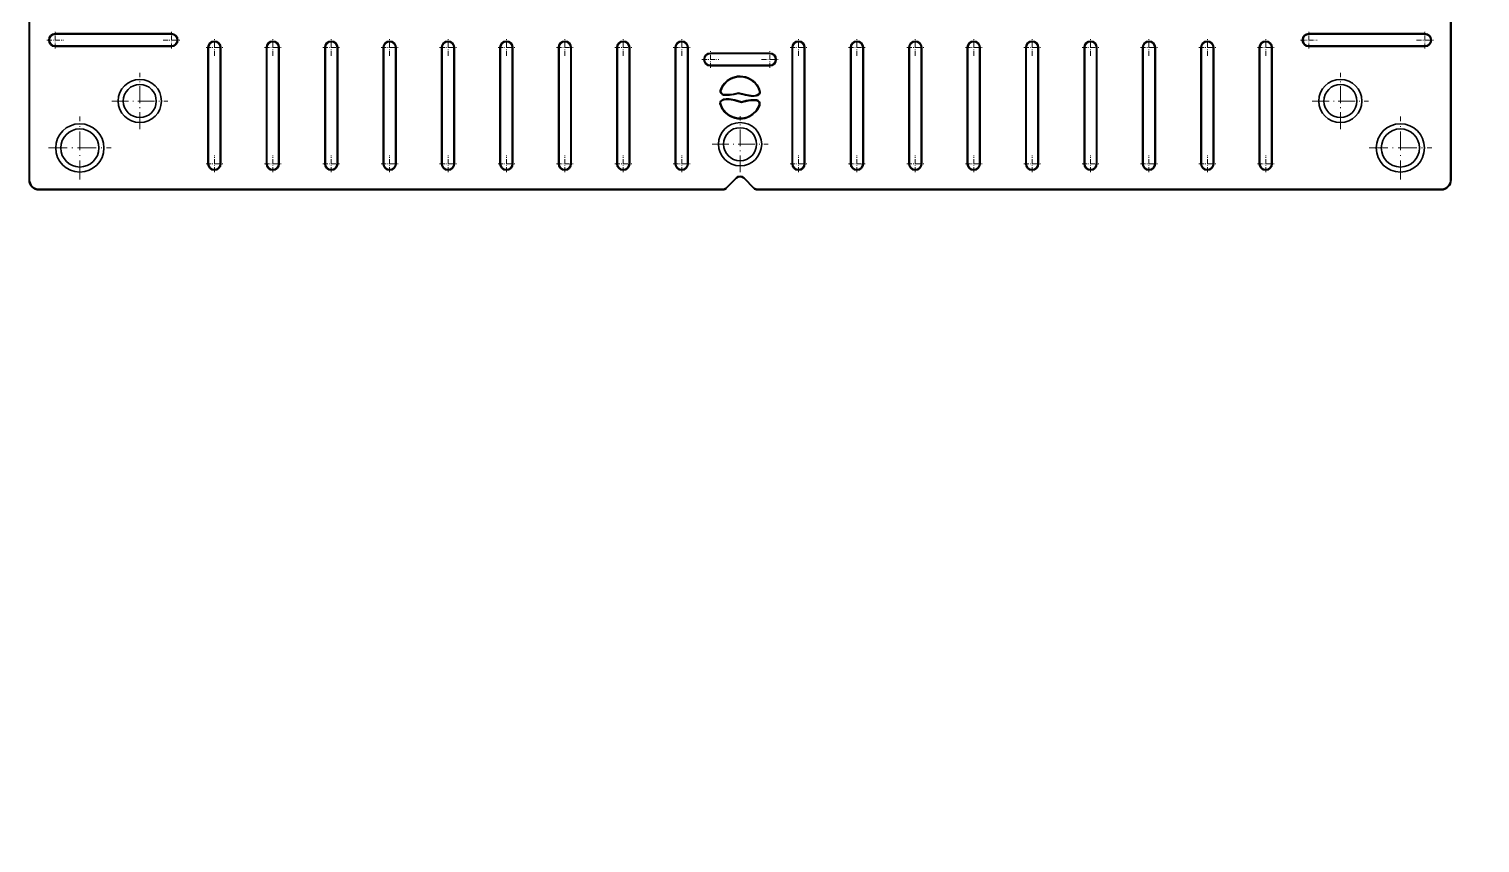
# Model space of a CAD drawing. Header units: inches. Extents: x 258415 to 640093, y 441672 to 945769.
# Drawn here: x 320834.7 to 321120.4, y 468518.9 to 468679.1 of the extents above; entities that cross this region are included whole.
import ezdxf

# ---------------------------------------------------------------- set-up
doc = ezdxf.new("R2010")
doc.units = ezdxf.units.IN
doc.header["$MEASUREMENT"] = 0
doc.linetypes.add('DASHDOT', pattern=[18.5, 12, -3, 0.5, -3])
doc.layers.add('A-DIMESNION-1', color=7, linetype='Continuous')
doc.layers.add('CQ Lighting', color=5, linetype='Continuous', lineweight=0)
doc.layers.add('CQ lighting plan', color=7, linetype='Continuous', lineweight=0)
doc.styles.get("Standard").update_dxf_attribs({"font": 'arial.ttf'})
doc.dimstyles.new('CQ Anno', dxfattribs={"dimscale": 40, "dimtxt": 2.2, "dimasz": 0.75, "dimexe": 1, "dimexo": 0.5, "dimgap": 0.5, "dimtad": 1, "dimrnd": 1, "dimdsep": 46, "dimtxsty": 'Standard', "dimblk": 'x-04-bw-gf-dim-50$0$DIM12', "dimcen": 0.0025, "dimdle": 0.5, "dimclrd": 8, "dimclre": 8, "dimclrt": 2, "dimazin": 2, "dimtfac": 1, "dimtix": 1, "dimtmove": 1, "dimatfit": 0, "dimfxl": 50, "dimtolj": 1, "dimtzin": 0, "dimlwd": -1, "dimarcsym": 1})

# ---------------------------------------------------------------- blocks, each defined once
blk = doc.blocks.new('T.HC0E0.HQ12 top')
at = {"layer": 'CQ Lighting', "color": 1, "lineweight": 35}
for p, q in [((441352.04, 519356.81), (441486.63, 519356.81)), ((441352.04, 519356.69), (441486.63, 519356.69)), ((441493.45, 519356.81), (441628.04, 519356.81)), ((441493.45, 519356.69), (441628.04, 519356.69)), ((441350.04, 519250.23), (441350.04, 519354.81)), ((441350.16, 519250.23), (441350.16, 519354.81)), ((441629.92, 519354.81), (441629.92, 519250.23)), ((441630.04, 519354.81), (441630.04, 519250.23)), ((441385.27, 519328.78), (441385.27, 519351.66)), ((441385.39, 519328.78), (441385.39, 519351.66)), ((441387.69, 519328.78), (441387.69, 519351.66)), ((441387.81, 519328.78), (441387.81, 519351.66)), ((441396.77, 519328.78), (441396.77, 519351.66)), ((441396.89, 519328.78), (441396.89, 519351.66)), ((441399.19, 519328.78), (441399.19, 519351.66)), ((441399.31, 519328.78), (441399.31, 519351.66)), ((441408.27, 519328.78), (441408.27, 519351.66)), ((441408.39, 519328.78), (441408.39, 519351.66)), ((441410.69, 519328.78), (441410.69, 519351.66)), ((441410.81, 519328.78), (441410.81, 519351.66)), ((441419.77, 519328.78), (441419.77, 519351.66)), ((441419.89, 519328.78), (441419.89, 519351.66)), ((441422.19, 519328.78), (441422.19, 519351.66)), ((441422.31, 519328.78), (441422.31, 519351.66)), ((441431.27, 519328.78), (441431.27, 519351.66)), ((441431.39, 519328.78), (441431.39, 519351.66)), ((441433.69, 519328.78), (441433.69, 519351.66)), ((441433.81, 519328.78), (441433.81, 519351.66)), ((441442.77, 519328.78), (441442.77, 519351.66)), ((441442.89, 519328.78), (441442.89, 519351.66)), ((441445.19, 519328.78), (441445.19, 519351.66)), ((441445.31, 519328.78), (441445.31, 519351.66)), ((441454.27, 519328.78), (441454.27, 519351.66)), ((441454.39, 519328.78), (441454.39, 519351.66)), ((441456.69, 519328.78), (441456.69, 519351.66)), ((441456.81, 519328.78), (441456.81, 519351.66)), ((441465.77, 519328.78), (441465.77, 519351.66)), ((441465.89, 519328.78), (441465.89, 519351.66)), ((441468.19, 519328.78), (441468.19, 519351.66)), ((441468.31, 519328.78), (441468.31, 519351.66)), ((441477.27, 519328.78), (441477.27, 519351.66)), ((441477.39, 519328.78), (441477.39, 519351.66)), ((441479.69, 519328.78), (441479.69, 519351.66)), ((441479.81, 519328.78), (441479.81, 519351.66)), ((441500.27, 519328.78), (441500.27, 519351.66)), ((441500.39, 519328.78), (441500.39, 519351.66)), ((441502.69, 519328.78), (441502.69, 519351.66)), ((441502.81, 519328.78), (441502.81, 519351.66)), ((441511.77, 519328.78), (441511.77, 519351.66)), ((441511.89, 519328.78), (441511.89, 519351.66)), ((441514.19, 519328.78), (441514.19, 519351.66)), ((441514.31, 519328.78), (441514.31, 519351.66)), ((441523.27, 519328.78), (441523.27, 519351.66)), ((441523.39, 519328.78), (441523.39, 519351.66)), ((441525.69, 519328.78), (441525.69, 519351.66)), ((441525.81, 519328.78), (441525.81, 519351.66)), ((441534.77, 519328.78), (441534.77, 519351.66)), ((441534.89, 519328.78), (441534.89, 519351.66)), ((441537.19, 519328.78), (441537.19, 519351.66)), ((441537.31, 519328.78), (441537.31, 519351.66)), ((441546.27, 519328.78), (441546.27, 519351.66)), ((441546.39, 519328.78), (441546.39, 519351.66)), ((441548.69, 519328.78), (441548.69, 519351.66)), ((441548.81, 519328.78), (441548.81, 519351.66)), ((441557.77, 519328.78), (441557.77, 519351.66)), ((441557.89, 519328.78), (441557.89, 519351.66)), ((441560.19, 519328.78), (441560.19, 519351.66)), ((441560.31, 519328.78), (441560.31, 519351.66)), ((441569.27, 519328.78), (441569.27, 519351.66)), ((441569.39, 519328.78), (441569.39, 519351.66)), ((441571.69, 519328.78), (441571.69, 519351.66)), ((441571.81, 519328.78), (441571.81, 519351.66)), ((441580.77, 519328.78), (441580.77, 519351.66)), ((441580.89, 519328.78), (441580.89, 519351.66)), ((441583.19, 519328.78), (441583.19, 519351.66)), ((441583.31, 519328.78), (441583.31, 519351.66)), ((441592.27, 519328.78), (441592.27, 519351.66)), ((441592.39, 519328.78), (441592.39, 519351.66)), ((441594.69, 519328.78), (441594.69, 519351.66)), ((441594.81, 519328.78), (441594.81, 519351.66)), ((441355.19, 519328.59), (441378.08, 519328.59)), ((441355.19, 519328.46), (441378.08, 519328.46)), ((441602, 519328.59), (441624.89, 519328.59)), ((441602, 519328.46), (441624.89, 519328.46)), ((441355.19, 519326.16), (441378.08, 519326.16)), ((441355.19, 519326.04), (441378.08, 519326.04)), ((441602, 519326.16), (441624.89, 519326.16)), ((441602, 519326.04), (441624.89, 519326.04))]:
    blk.add_line(p, q, dxfattribs=at)
at = {"layer": 'CQ Lighting', "color": 1, "lineweight": 13, "ltscale": 0.00307}
for p, q in [((441352.04, 519356.69), (441352.04, 519356.81)), ((441486.63, 519356.69), (441486.63, 519356.81)), ((441493.45, 519356.69), (441493.45, 519356.81)), ((441628.04, 519356.69), (441628.04, 519356.81)), ((441350.16, 519354.81), (441350.04, 519354.81)), ((441454.27, 519351.66), (441454.39, 519351.66)), ((441456.81, 519351.66), (441456.69, 519351.66)), ((441465.77, 519351.66), (441465.89, 519351.66)), ((441468.31, 519351.66), (441468.19, 519351.66)), ((441477.27, 519351.66), (441477.39, 519351.66)), ((441479.81, 519351.66), (441479.69, 519351.66)), ((441500.27, 519351.66), (441500.39, 519351.66)), ((441502.81, 519351.66), (441502.69, 519351.66)), ((441511.77, 519351.66), (441511.89, 519351.66)), ((441514.31, 519351.66), (441514.19, 519351.66)), ((441523.27, 519351.66), (441523.39, 519351.66)), ((441525.81, 519351.66), (441525.69, 519351.66)), ((441534.77, 519351.66), (441534.89, 519351.66)), ((441537.31, 519351.66), (441537.19, 519351.66)), ((441546.27, 519351.66), (441546.39, 519351.66)), ((441548.81, 519351.66), (441548.69, 519351.66)), ((441557.77, 519351.66), (441557.89, 519351.66)), ((441560.31, 519351.66), (441560.19, 519351.66)), ((441569.27, 519351.66), (441569.39, 519351.66)), ((441571.81, 519351.66), (441571.69, 519351.66)), ((441580.77, 519351.66), (441580.89, 519351.66)), ((441583.31, 519351.66), (441583.19, 519351.66)), ((441592.27, 519351.66), (441592.39, 519351.66)), ((441594.81, 519351.66), (441594.69, 519351.66)), ((441490.03, 519342.83), (441490.03, 519342.71)), ((441486.18, 519340.14), (441486.3, 519340.1)), ((441493.87, 519339.31), (441493.78, 519339.4)), ((441494, 519339.77), (441493.88, 519339.75)), ((441486.21, 519337.95), (441486.3, 519337.86)), ((441486.8, 519339.1), (441486.82, 519339.22)), ((441487.03, 519339.08), (441487.04, 519339.2)), ((441493.05, 519338.18), (441493.04, 519338.06)), ((441493.28, 519338.16), (441493.26, 519338.04)), ((441493.9, 519337.12), (441493.78, 519337.16)), ((441490.04, 519334.43), (441490.04, 519334.55)), ((441484.19, 519332.4), (441484.19, 519332.28)), ((441495.89, 519332.4), (441495.89, 519332.28)), ((441454.27, 519328.78), (441454.39, 519328.78)), ((441456.81, 519328.78), (441456.69, 519328.78)), ((441465.77, 519328.78), (441465.89, 519328.78)), ((441468.31, 519328.78), (441468.19, 519328.78)), ((441477.27, 519328.78), (441477.39, 519328.78)), ((441479.81, 519328.78), (441479.69, 519328.78)), ((441484.19, 519329.86), (441484.19, 519329.98)), ((441495.89, 519329.86), (441495.89, 519329.98)), ((441500.27, 519328.78), (441500.39, 519328.78)), ((441502.81, 519328.78), (441502.69, 519328.78)), ((441511.77, 519328.78), (441511.89, 519328.78)), ((441514.31, 519328.78), (441514.19, 519328.78)), ((441523.27, 519328.78), (441523.39, 519328.78)), ((441525.81, 519328.78), (441525.69, 519328.78)), ((441534.77, 519328.78), (441534.89, 519328.78)), ((441537.31, 519328.78), (441537.19, 519328.78)), ((441546.27, 519328.78), (441546.39, 519328.78)), ((441548.81, 519328.78), (441548.69, 519328.78)), ((441557.77, 519328.78), (441557.89, 519328.78)), ((441560.31, 519328.78), (441560.19, 519328.78)), ((441569.27, 519328.78), (441569.39, 519328.78)), ((441571.81, 519328.78), (441571.69, 519328.78)), ((441580.77, 519328.78), (441580.89, 519328.78)), ((441583.31, 519328.78), (441583.19, 519328.78)), ((441592.27, 519328.78), (441592.39, 519328.78)), ((441594.81, 519328.78), (441594.69, 519328.78))]:
    blk.add_line(p, q, dxfattribs=at)
at = {"layer": 'CQ Lighting', "color": 1, "lineweight": 13, "ltscale": 0.003069}
for p, q in [((441487.25, 519356.44), (441487.33, 519356.52)), ((441492.83, 519356.44), (441492.75, 519356.52)), ((441489.25, 519354.44), (441489.33, 519354.52)), ((441490.83, 519354.44), (441490.75, 519354.52)), ((441629.92, 519354.81), (441630.04, 519354.81)), ((441385.27, 519351.66), (441385.39, 519351.66)), ((441387.81, 519351.66), (441387.69, 519351.66)), ((441396.77, 519351.66), (441396.89, 519351.66)), ((441399.31, 519351.66), (441399.19, 519351.66)), ((441408.27, 519351.66), (441408.39, 519351.66)), ((441410.81, 519351.66), (441410.69, 519351.66)), ((441419.77, 519351.66), (441419.89, 519351.66)), ((441422.31, 519351.66), (441422.19, 519351.66)), ((441431.27, 519351.66), (441431.39, 519351.66)), ((441433.81, 519351.66), (441433.69, 519351.66)), ((441442.77, 519351.66), (441442.89, 519351.66)), ((441445.31, 519351.66), (441445.19, 519351.66)), ((441486.08, 519337.49), (441486.2, 519337.51)), ((441486.79, 519338.29), (441486.83, 519338.17)), ((441493.28, 519338.97), (441493.25, 519339.09)), ((441355.19, 519328.59), (441355.19, 519328.46)), ((441378.08, 519328.59), (441378.08, 519328.46)), ((441385.27, 519328.78), (441385.39, 519328.78)), ((441387.81, 519328.78), (441387.69, 519328.78)), ((441396.77, 519328.78), (441396.89, 519328.78)), ((441399.31, 519328.78), (441399.19, 519328.78)), ((441408.27, 519328.78), (441408.39, 519328.78)), ((441410.81, 519328.78), (441410.69, 519328.78)), ((441419.77, 519328.78), (441419.89, 519328.78)), ((441422.31, 519328.78), (441422.19, 519328.78)), ((441431.27, 519328.78), (441431.39, 519328.78)), ((441433.81, 519328.78), (441433.69, 519328.78)), ((441442.77, 519328.78), (441442.89, 519328.78)), ((441445.31, 519328.78), (441445.19, 519328.78)), ((441602, 519328.59), (441602, 519328.46)), ((441624.89, 519328.59), (441624.89, 519328.46)), ((441355.19, 519326.04), (441355.19, 519326.16)), ((441378.08, 519326.04), (441378.08, 519326.16)), ((441602, 519326.04), (441602, 519326.16)), ((441624.89, 519326.04), (441624.89, 519326.16))]:
    blk.add_line(p, q, dxfattribs=at)
at = {"layer": 'CQ Lighting', "color": 1, "lineweight": 35, "ltscale": 0.070711}
for p, q in [((441487.33, 519356.52), (441489.33, 519354.52)), ((441492.75, 519356.52), (441490.75, 519354.52)), ((441487.25, 519356.44), (441489.25, 519354.44)), ((441492.83, 519356.44), (441490.83, 519354.44))]:
    blk.add_line(p, q, dxfattribs=at)
at = {"layer": 'CQ Lighting', "color": 1, "linetype": 'DASHDOT', "lineweight": 13, "ltscale": 0.308749}
for p, q in [((441360.04, 519354.73), (441360.04, 519342.38)), ((441620.04, 519354.73), (441620.04, 519342.38))]:
    blk.add_line(p, q, dxfattribs=at)
at = {"layer": 'CQ Lighting', "color": 1, "linetype": 'DASHDOT', "lineweight": 13, "ltscale": 0.082731}
for p, q in [((441388.19, 519351.66), (441384.88, 519351.66)), ((441399.69, 519351.66), (441396.38, 519351.66)), ((441411.19, 519351.66), (441407.88, 519351.66)), ((441422.69, 519351.66), (441419.38, 519351.66)), ((441434.19, 519351.66), (441430.88, 519351.66)), ((441445.69, 519351.66), (441442.38, 519351.66)), ((441457.19, 519351.66), (441453.88, 519351.66)), ((441468.69, 519351.66), (441465.38, 519351.66)), ((441480.19, 519351.66), (441476.88, 519351.66)), ((441503.19, 519351.66), (441499.88, 519351.66)), ((441514.69, 519351.66), (441511.38, 519351.66)), ((441526.19, 519351.66), (441522.88, 519351.66)), ((441537.69, 519351.66), (441534.38, 519351.66)), ((441549.19, 519351.66), (441545.88, 519351.66)), ((441560.69, 519351.66), (441557.38, 519351.66)), ((441572.19, 519351.66), (441568.88, 519351.66)), ((441583.69, 519351.66), (441580.38, 519351.66)), ((441485.84, 519331.13), (441482.53, 519331.13)), ((441497.54, 519331.13), (441494.23, 519331.13)), ((441388.19, 519328.78), (441384.88, 519328.78)), ((441399.69, 519328.78), (441396.38, 519328.78)), ((441411.19, 519328.78), (441407.88, 519328.78)), ((441422.69, 519328.78), (441419.38, 519328.78)), ((441434.19, 519328.78), (441430.88, 519328.78)), ((441445.69, 519328.78), (441442.38, 519328.78)), ((441457.19, 519328.78), (441453.88, 519328.78)), ((441468.69, 519328.78), (441465.38, 519328.78)), ((441480.19, 519328.78), (441476.88, 519328.78)), ((441503.19, 519328.78), (441499.88, 519328.78)), ((441514.69, 519328.78), (441511.38, 519328.78)), ((441526.19, 519328.78), (441522.88, 519328.78)), ((441537.69, 519328.78), (441534.38, 519328.78)), ((441549.19, 519328.78), (441545.88, 519328.78)), ((441560.69, 519328.78), (441557.38, 519328.78)), ((441572.19, 519328.78), (441568.88, 519328.78)), ((441583.69, 519328.78), (441580.38, 519328.78)), ((441356.84, 519327.31), (441353.53, 519327.31)), ((441379.73, 519327.31), (441376.42, 519327.31)), ((441603.66, 519327.31), (441600.35, 519327.31)), ((441626.54, 519327.31), (441623.23, 519327.31))]:
    blk.add_line(p, q, dxfattribs=at)
at = {"layer": 'CQ Lighting', "color": 1, "linetype": 'DASHDOT', "lineweight": 13, "ltscale": 0.082732}
for p, q in [((441386.54, 519353.32), (441386.54, 519350.01)), ((441398.04, 519353.32), (441398.04, 519350.01)), ((441409.54, 519353.32), (441409.54, 519350.01)), ((441421.04, 519353.32), (441421.04, 519350.01)), ((441432.54, 519353.32), (441432.54, 519350.01)), ((441444.04, 519353.32), (441444.04, 519350.01)), ((441455.54, 519353.32), (441455.54, 519350.01)), ((441467.04, 519353.32), (441467.04, 519350.01)), ((441478.54, 519353.32), (441478.54, 519350.01)), ((441501.54, 519353.32), (441501.54, 519350.01)), ((441513.04, 519353.32), (441513.04, 519350.01)), ((441524.54, 519353.32), (441524.54, 519350.01)), ((441536.04, 519353.32), (441536.04, 519350.01)), ((441547.54, 519353.32), (441547.54, 519350.01)), ((441559.04, 519353.32), (441559.04, 519350.01)), ((441570.54, 519353.32), (441570.54, 519350.01)), ((441582.04, 519353.32), (441582.04, 519350.01)), ((441595.19, 519351.66), (441591.88, 519351.66)), ((441593.54, 519353.32), (441593.54, 519350.01)), ((441484.19, 519332.78), (441484.19, 519329.47)), ((441495.89, 519332.78), (441495.89, 519329.47)), ((441386.54, 519330.43), (441386.54, 519327.12)), ((441398.04, 519330.43), (441398.04, 519327.12)), ((441409.54, 519330.43), (441409.54, 519327.12)), ((441421.04, 519330.43), (441421.04, 519327.12)), ((441432.54, 519330.43), (441432.54, 519327.12)), ((441444.04, 519330.43), (441444.04, 519327.12)), ((441455.54, 519330.43), (441455.54, 519327.12)), ((441467.04, 519330.43), (441467.04, 519327.12)), ((441478.54, 519330.43), (441478.54, 519327.12)), ((441501.54, 519330.43), (441501.54, 519327.12)), ((441513.04, 519330.43), (441513.04, 519327.12)), ((441524.54, 519330.43), (441524.54, 519327.12)), ((441536.04, 519330.43), (441536.04, 519327.12)), ((441547.54, 519330.43), (441547.54, 519327.12)), ((441559.04, 519330.43), (441559.04, 519327.12)), ((441570.54, 519330.43), (441570.54, 519327.12)), ((441582.04, 519330.43), (441582.04, 519327.12)), ((441595.19, 519328.78), (441591.88, 519328.78)), ((441593.54, 519330.43), (441593.54, 519327.12))]:
    blk.add_line(p, q, dxfattribs=at)
at = {"layer": 'CQ Lighting', "color": 1, "linetype": 'DASHDOT', "lineweight": 13, "ltscale": 0.276251}
for p, q in [((441490.04, 519353.34), (441490.04, 519342.29)), ((441371.85, 519344.83), (441371.85, 519333.78)), ((441608.23, 519344.83), (441608.23, 519333.78))]:
    blk.add_line(p, q, dxfattribs=at)
at = {"layer": 'CQ Lighting', "color": 1, "linetype": 'DASHDOT', "lineweight": 13, "ltscale": 0.30875}
blk.add_line((441366.21, 519348.55), (441353.86, 519348.55), dxfattribs=at)
at = {"layer": 'CQ Lighting', "color": 1, "linetype": 'DASHDOT', "lineweight": 13, "ltscale": 0.308751}
blk.add_line((441626.21, 519348.55), (441613.86, 519348.55), dxfattribs=at)
at = {"layer": 'CQ Lighting', "color": 1, "linetype": 'DASHDOT', "lineweight": 13, "ltscale": 0.27625}
for p, q in [((441495.56, 519347.81), (441484.51, 519347.81)), ((441377.38, 519339.31), (441366.33, 519339.31)), ((441613.75, 519339.31), (441602.7, 519339.31))]:
    blk.add_line(p, q, dxfattribs=at)
at = {"layer": 'CQ Lighting', "color": 1, "lineweight": 35, "ltscale": 0.003198}
for p, q in [((441489.73, 519339.59), (441489.73, 519339.46)), ((441490.35, 519337.67), (441490.35, 519337.8))]:
    blk.add_line(p, q, dxfattribs=at)
at = {"layer": 'CQ Lighting', "color": 1, "lineweight": 35, "ltscale": 0.2925}
for p, q in [((441484.19, 519332.4), (441495.89, 519332.4)), ((441495.89, 519332.28), (441484.19, 519332.28)), ((441495.89, 519329.98), (441484.19, 519329.98)), ((441484.19, 519329.86), (441495.89, 519329.86))]:
    blk.add_line(p, q, dxfattribs=at)
at = {"layer": 'CQ Lighting', "color": 1, "linetype": 'DASHDOT', "lineweight": 13, "ltscale": 0.08273}
for p, q in [((441355.19, 519328.97), (441355.19, 519325.66)), ((441378.08, 519328.97), (441378.08, 519325.66)), ((441602, 519328.97), (441602, 519325.66)), ((441624.89, 519328.97), (441624.89, 519325.66))]:
    blk.add_line(p, q, dxfattribs=at)
at = {"layer": 'CQ Lighting', "color": 1, "lineweight": 35}
for points in [[(441490.03, 519342.83), (441489.56, 519342.81), (441489.08, 519342.72), (441488.6, 519342.58), (441488.14, 519342.37), (441487.5, 519341.97), (441486.95, 519341.45), (441486.64, 519341.05), (441486.38, 519340.61), (441486.18, 519340.14)], [(441490.03, 519342.71), (441489.31, 519342.65), (441488.63, 519342.46), (441488.01, 519342.16), (441487.45, 519341.76), (441486.97, 519341.28), (441486.58, 519340.72), (441486.3, 519340.1)], [(441494, 519339.77), (441493.85, 519340.29), (441493.62, 519340.78), (441493.4, 519341.12), (441493.15, 519341.43), (441492.86, 519341.72), (441492.54, 519341.99), (441492.09, 519342.28), (441491.61, 519342.52), (441491.1, 519342.69), (441490.57, 519342.8), (441490.03, 519342.83)], [(441493.88, 519339.75), (441493.78, 519340.1), (441493.65, 519340.44), (441493.47, 519340.78), (441493.26, 519341.1), (441492.76, 519341.65), (441492.16, 519342.1), (441491.49, 519342.43), (441490.77, 519342.64), (441490.03, 519342.71)], [(441487.03, 519339.08), (441487.33, 519339.07), (441487.94, 519339.1), (441488.81, 519339.23), (441489.73, 519339.46)], [(441487.04, 519339.2), (441487.53, 519339.2), (441488.03, 519339.23), (441488.67, 519339.33), (441489.73, 519339.59)], [(441489.73, 519339.59), (441490.86, 519339.27), (441491.41, 519339.14), (441492.2, 519339.01), (441492.75, 519339), (441493.25, 519339.09)], [(441489.73, 519339.46), (441491.08, 519339.09), (441491.8, 519338.94), (441492.17, 519338.89), (441492.75, 519338.88), (441493.28, 519338.97)], [(441493.25, 519339.09), (441493.55, 519339.22), (441493.78, 519339.4)], [(441486.08, 519337.49), (441486.23, 519336.97), (441486.46, 519336.48), (441486.68, 519336.14), (441486.93, 519335.83), (441487.22, 519335.54), (441487.54, 519335.27), (441487.99, 519334.98), (441488.47, 519334.74), (441488.98, 519334.57), (441489.51, 519334.46), (441490.04, 519334.43)], [(441486.2, 519337.51), (441486.3, 519337.16), (441486.43, 519336.82), (441486.61, 519336.48), (441486.82, 519336.16), (441487.32, 519335.61), (441487.92, 519335.16), (441488.59, 519334.83), (441489.3, 519334.62), (441490.04, 519334.55)], [(441486.8, 519338.29), (441486.57, 519338.2), (441486.36, 519338.08), (441486.21, 519337.95)], [(441486.83, 519338.17), (441486.53, 519338.04), (441486.3, 519337.86)], [(441490.35, 519337.8), (441489, 519338.17), (441488.28, 519338.32), (441487.91, 519338.37), (441487.33, 519338.38), (441486.8, 519338.29)], [(441490.35, 519337.67), (441489.22, 519337.99), (441488.67, 519338.12), (441487.88, 519338.25), (441487.33, 519338.26), (441486.83, 519338.17)], [(441490.04, 519334.55), (441490.77, 519334.61), (441491.45, 519334.8), (441492.07, 519335.1), (441492.63, 519335.5), (441493.11, 519335.98), (441493.5, 519336.54), (441493.78, 519337.16)], [(441490.04, 519334.43), (441490.52, 519334.45), (441490.99, 519334.54), (441491.48, 519334.68), (441491.94, 519334.89), (441492.58, 519335.29), (441493.13, 519335.81), (441493.44, 519336.21), (441493.7, 519336.65), (441493.9, 519337.12)], [(441493.05, 519338.18), (441492.75, 519338.19), (441492.14, 519338.16), (441491.27, 519338.03), (441490.35, 519337.8)], [(441493.04, 519338.06), (441492.55, 519338.06), (441492.05, 519338.02), (441491.41, 519337.93), (441490.35, 519337.67)], [(441493.28, 519338.97), (441493.51, 519339.06), (441493.72, 519339.18), (441493.87, 519339.31)]]:
    blk.add_lwpolyline(points, dxfattribs=at)
for centre, radius in [((441360.04, 519348.55), 4.75), ((441360.04, 519348.55), 3.75), ((441490.04, 519347.81), 4.25), ((441490.04, 519347.81), 3.25), ((441620.04, 519348.55), 4.75), ((441620.04, 519348.55), 3.75), ((441371.85, 519339.31), 4.25), ((441371.85, 519339.31), 3.25), ((441608.23, 519339.31), 4.25), ((441608.23, 519339.31), 3.25)]:
    blk.add_circle(centre, radius, dxfattribs=at)
for centre, radius, start, end in [((441352.04, 519354.81), 2, 90, 180), ((441352.04, 519354.81), 1.88, 90, 180), ((441486.63, 519355.81), 1, 45, 90), ((441486.63, 519355.81), 0.877, 45, 90), ((441493.45, 519355.81), 1, 90, 135), ((441493.45, 519355.81), 0.877, 90, 135), ((441628.04, 519354.81), 2, 0, 90), ((441628.04, 519354.81), 1.88, 0, 90), ((441490.04, 519355.23), 1.12, 225, 315), ((441490.04, 519355.23), 1, 225, 315), ((441386.54, 519351.66), 1.27, 0, 180), ((441386.54, 519351.66), 1.15, 0, 180), ((441398.04, 519351.66), 1.27, 0, 180), ((441398.04, 519351.66), 1.15, 0, 180), ((441409.54, 519351.66), 1.27, 0, 180), ((441409.54, 519351.66), 1.15, 0, 180), ((441421.04, 519351.66), 1.27, 0, 180), ((441421.04, 519351.66), 1.15, 0, 180), ((441432.54, 519351.66), 1.27, 0, 180), ((441432.54, 519351.66), 1.15, 0, 180), ((441444.04, 519351.66), 1.27, 0, 180), ((441444.04, 519351.66), 1.15, 0, 180), ((441455.54, 519351.66), 1.27, 0, 180), ((441455.54, 519351.66), 1.15, 0, 180), ((441467.04, 519351.66), 1.27, 0, 180), ((441467.04, 519351.66), 1.15, 0, 180), ((441478.54, 519351.66), 1.27, 0, 180), ((441478.54, 519351.66), 1.15, 0, 180), ((441501.54, 519351.66), 1.27, 0, 180), ((441501.54, 519351.66), 1.15, 0, 180), ((441513.04, 519351.66), 1.27, 0, 180), ((441513.04, 519351.66), 1.15, 0, 180), ((441524.54, 519351.66), 1.27, 0, 180), ((441524.54, 519351.66), 1.15, 0, 180), ((441536.04, 519351.66), 1.27, 0, 180), ((441536.04, 519351.66), 1.15, 0, 180), ((441547.54, 519351.66), 1.27, 0, 180), ((441547.54, 519351.66), 1.15, 0, 180), ((441559.04, 519351.66), 1.27, 0, 180), ((441559.04, 519351.66), 1.15, 0, 180), ((441570.54, 519351.66), 1.27, 0, 180), ((441570.54, 519351.66), 1.15, 0, 180), ((441582.04, 519351.66), 1.27, 0, 180), ((441582.04, 519351.66), 1.15, 0, 180), ((441593.54, 519351.66), 1.27, 0, 180), ((441593.54, 519351.66), 1.15, 0, 180), ((441486.92, 519339.88), 0.786, 160.7264, 260.9791), ((441486.92, 519339.88), 0.663, 160.7264, 260.9791), ((441493.49, 519339.67), 0.396, 316.5206, 11.9131), ((441493.49, 519339.67), 0.519, 316.5206, 11.9131), ((441486.59, 519337.59), 0.519, 136.5206, 191.9131), ((441486.59, 519337.59), 0.396, 136.5206, 191.9131), ((441487.18, 519341.51), 2.43, 261.1323, 266.6053), ((441487.17, 519341.48), 2.28, 261.2146, 266.7624), ((441492.91, 519335.78), 2.28, 81.2146, 86.7624), ((441492.9, 519335.75), 2.43, 81.1323, 86.6053), ((441493.15, 519337.38), 0.663, 340.7264, 80.9791), ((441493.15, 519337.38), 0.786, 340.7264, 80.9791), ((441484.19, 519331.13), 1.27, 90, 270), ((441484.19, 519331.13), 1.15, 90, 270), ((441495.89, 519331.13), 1.27, 270, 90), ((441495.89, 519331.13), 1.15, 270, 90), ((441355.19, 519327.31), 1.27, 90, 270), ((441355.19, 519327.31), 1.15, 90, 270), ((441378.08, 519327.31), 1.27, 270, 90), ((441378.08, 519327.31), 1.15, 270, 90), ((441386.54, 519328.78), 1.27, 180, 0), ((441386.54, 519328.78), 1.15, 180, 0), ((441398.04, 519328.78), 1.27, 180, 0), ((441398.04, 519328.78), 1.15, 180, 0), ((441409.54, 519328.78), 1.27, 180, 0), ((441409.54, 519328.78), 1.15, 180, 0), ((441421.04, 519328.78), 1.27, 180, 0), ((441421.04, 519328.78), 1.15, 180, 0), ((441432.54, 519328.78), 1.27, 180, 0), ((441432.54, 519328.78), 1.15, 180, 0), ((441444.04, 519328.78), 1.27, 180, 0), ((441444.04, 519328.78), 1.15, 180, 0), ((441455.54, 519328.78), 1.27, 180, 0), ((441455.54, 519328.78), 1.15, 180, 0), ((441467.04, 519328.78), 1.27, 180, 0), ((441467.04, 519328.78), 1.15, 180, 0), ((441478.54, 519328.78), 1.27, 180, 0), ((441478.54, 519328.78), 1.15, 180, 0), ((441501.54, 519328.78), 1.27, 180, 0), ((441501.54, 519328.78), 1.15, 180, 0), ((441513.04, 519328.78), 1.27, 180, 0), ((441513.04, 519328.78), 1.15, 180, 0), ((441524.54, 519328.78), 1.27, 180, 0), ((441524.54, 519328.78), 1.15, 180, 0), ((441536.04, 519328.78), 1.27, 180, 0), ((441536.04, 519328.78), 1.15, 180, 0), ((441547.54, 519328.78), 1.27, 180, 0), ((441547.54, 519328.78), 1.15, 180, 0), ((441559.04, 519328.78), 1.27, 180, 0), ((441559.04, 519328.78), 1.15, 180, 0), ((441570.54, 519328.78), 1.27, 180, 0), ((441570.54, 519328.78), 1.15, 180, 0), ((441582.04, 519328.78), 1.27, 180, 0), ((441582.04, 519328.78), 1.15, 180, 0), ((441593.54, 519328.78), 1.27, 180, 0), ((441593.54, 519328.78), 1.15, 180, 0), ((441602, 519327.31), 1.27, 90, 270), ((441602, 519327.31), 1.15, 90, 270), ((441624.89, 519327.31), 1.27, 270, 90), ((441624.89, 519327.31), 1.15, 270, 90)]:
    blk.add_arc(centre, radius, start, end, dxfattribs=at)
blk = doc.blocks.new('x-04-bw-gf-dim-50$0$DIM12')
blk.add_line((0, -1), (0, 1))
at = {"color": 8}
blk.add_line((-1, 0), (1, 0), dxfattribs=at)
blk.add_circle((0, 0), 0.5)
blk = doc.blocks.new('*D275')
at = {"layer": 'A-DIMESNION-1', "color": 8, "lineweight": -2, "ltscale": 0.05, "transparency": 16777216}
for p, q in [((321125.73, 468757.44), (321402.35, 468757.44)), ((320994.77, 467844.1), (321402.35, 467844.1))]:
    blk.add_line(p, q, dxfattribs=at)
at = {"layer": 'A-DIMESNION-1', "color": 8, "ltscale": 0.05, "transparency": 16777216}
blk.add_line((321362.35, 468737.44), (321362.35, 467864.1), dxfattribs=at)
at = {"layer": 'Defpoints', "color": 0, "linetype": 'Continuous', "ltscale": 0.05, "transparency": 16777216}
for p in [(321105.73, 468757.44), (320974.77, 467844.1, 0), (321362.35, 467844.1)]:
    blk.add_point(p, dxfattribs=at)
at = {"layer": 'A-DIMESNION-1', "color": 8, "linetype": 'Continuous', "ltscale": 0.05, "transparency": 16777216, "xscale": 20, "yscale": 20, "zscale": 20}
for p, rotation in [((321362.35, 468757.44), 90), ((321362.35, 467844.1), 270)]:
    blk.add_blockref('x-04-bw-gf-dim-50$0$DIM12', p, dxfattribs=dict(at, rotation=rotation))
at = {"layer": 'A-DIMESNION-1', "color": 2, "linetype": 'Continuous', "ltscale": 0.05, "transparency": 16777216, "insert": (321333.87, 468300.77), "char_height": 44, "attachment_point": 5, "rotation": 90}
blk.add_mtext('\\A1;913', dxfattribs=at)

msp = doc.modelspace()

# ---------------------------------------------------------------- block references
at = {"layer": 'CQ lighting plan', "rotation": 180}
msp.add_blockref('T.HC0E0.HQ12 top', (762464.77, 988004.258, 0), dxfattribs=at)

# ---------------------------------------------------------------- dimensions: what is measured, and where the dimension line sits
at = {"layer": 'A-DIMESNION-1', "color": 64, "linetype": 'Continuous', "ltscale": 0.05}
dim = msp.add_linear_dim(base=(321362.353, 467844.102), p1=(321105.73, 468757.443), p2=(320974.766, 467844.102, 0), angle=90, dimstyle='CQ Anno', override={"dimscale": 0, "dimasz": 1, "dimexe": 2, "dimexo": 1, "dimgap": 0.3, "dimcen": 0.005}, dxfattribs=at)
dim.commit()
dim.dimension.update_dxf_attribs({"geometry": '*D275', "text_midpoint": (321333.873, 468300.773)})

doc.saveas('drawing.dxf')
